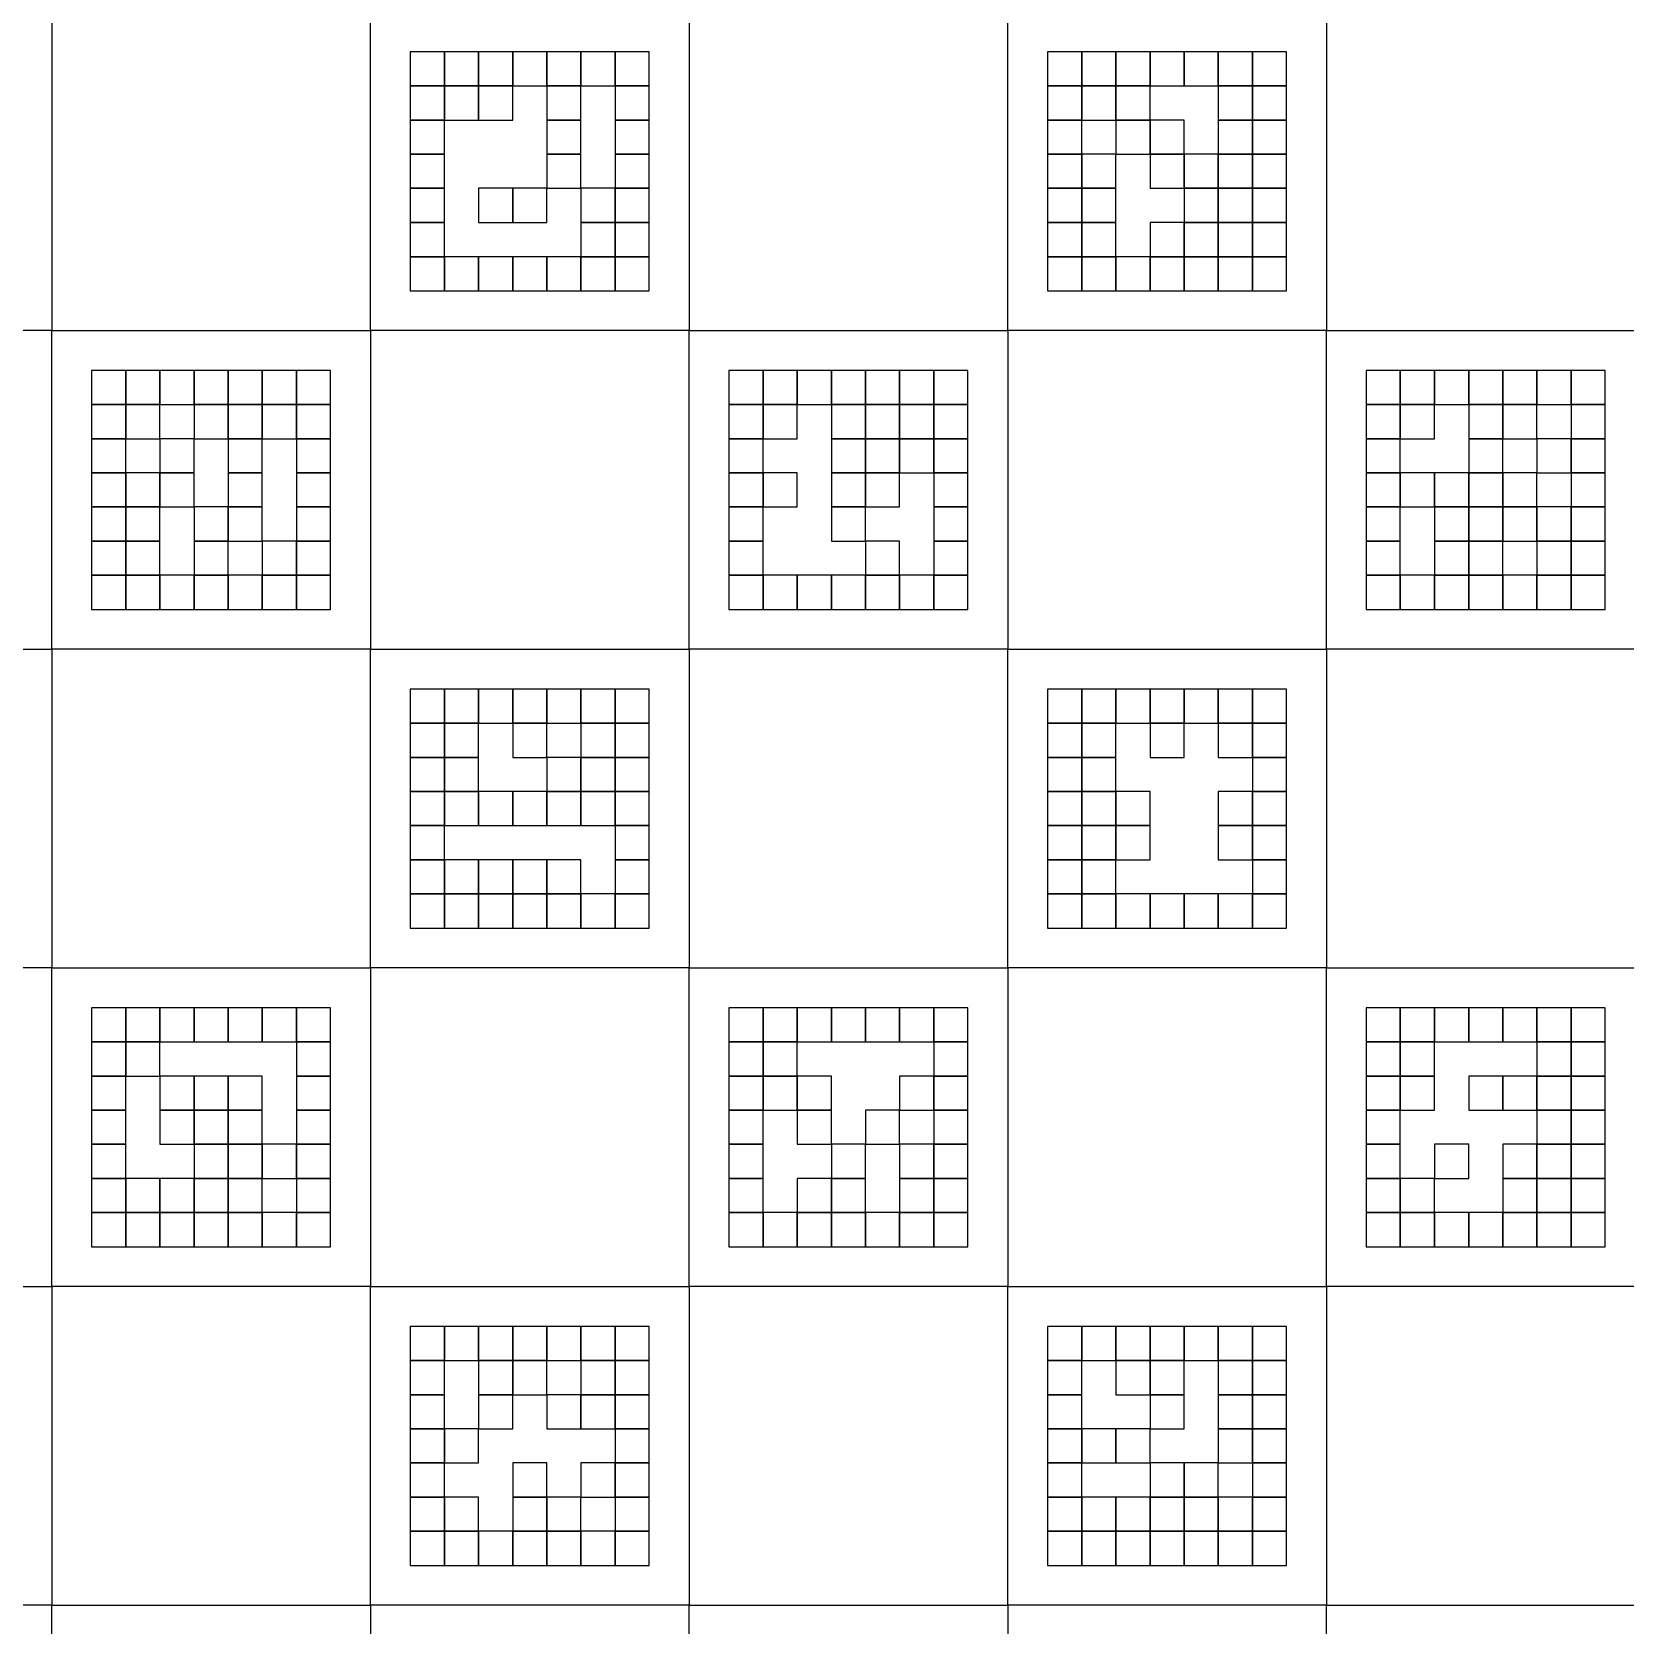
# Model space of a CAD drawing. Header units: millimetres. Extents: x 0 to 400, y 0 to 400.
# Drawn here: x 198.8 to 298.8, y 98.8 to 198.8 of the extents above; entities that cross this region are included whole.
import ezdxf

# ---------------------------------------------------------------- set-up
doc = ezdxf.new("R2010")
doc.units = ezdxf.units.MM

msp = doc.modelspace()

# ---------------------------------------------------------------- linework, layer by layer
at = {"layer": 'ENGRAVE'}
for points in [[(200, 180), (220, 180), (220, 200), (200, 200)], [(240, 180), (260, 180), (260, 200), (240, 200)], [(280, 180), (300, 180), (300, 200), (280, 200)], [(222.5, 195.36), (224.64, 195.36), (224.64, 197.5), (222.5, 197.5)], [(224.64, 195.36), (226.79, 195.36), (226.79, 197.5), (224.64, 197.5)], [(226.79, 195.36), (228.93, 195.36), (228.93, 197.5), (226.79, 197.5)], [(228.93, 195.36), (231.07, 195.36), (231.07, 197.5), (228.93, 197.5)], [(231.07, 195.36), (233.21, 195.36), (233.21, 197.5), (231.07, 197.5)], [(233.21, 195.36), (235.36, 195.36), (235.36, 197.5), (233.21, 197.5)], [(235.36, 195.36), (237.5, 195.36), (237.5, 197.5), (235.36, 197.5)], [(262.5, 195.36), (264.64, 195.36), (264.64, 197.5), (262.5, 197.5)], [(264.64, 195.36), (266.79, 195.36), (266.79, 197.5), (264.64, 197.5)], [(266.79, 195.36), (268.93, 195.36), (268.93, 197.5), (266.79, 197.5)], [(268.93, 195.36), (271.07, 195.36), (271.07, 197.5), (268.93, 197.5)], [(271.07, 195.36), (273.21, 195.36), (273.21, 197.5), (271.07, 197.5)], [(273.21, 195.36), (275.36, 195.36), (275.36, 197.5), (273.21, 197.5)], [(275.36, 195.36), (277.5, 195.36), (277.5, 197.5), (275.36, 197.5)], [(222.5, 193.21), (224.64, 193.21), (224.64, 195.36), (222.5, 195.36)], [(224.64, 193.21), (226.79, 193.21), (226.79, 195.36), (224.64, 195.36)], [(226.79, 193.21), (228.93, 193.21), (228.93, 195.36), (226.79, 195.36)], [(231.07, 193.21), (233.21, 193.21), (233.21, 195.36), (231.07, 195.36)], [(235.36, 193.21), (237.5, 193.21), (237.5, 195.36), (235.36, 195.36)], [(262.5, 193.21), (264.64, 193.21), (264.64, 195.36), (262.5, 195.36)], [(264.64, 193.21), (266.79, 193.21), (266.79, 195.36), (264.64, 195.36)], [(266.79, 193.21), (268.93, 193.21), (268.93, 195.36), (266.79, 195.36)], [(273.21, 193.21), (275.36, 193.21), (275.36, 195.36), (273.21, 195.36)], [(275.36, 193.21), (277.5, 193.21), (277.5, 195.36), (275.36, 195.36)], [(222.5, 191.07), (224.64, 191.07), (224.64, 193.21), (222.5, 193.21)], [(231.07, 191.07), (233.21, 191.07), (233.21, 193.21), (231.07, 193.21)], [(235.36, 191.07), (237.5, 191.07), (237.5, 193.21), (235.36, 193.21)], [(262.5, 191.07), (264.64, 191.07), (264.64, 193.21), (262.5, 193.21)], [(266.79, 191.07), (268.93, 191.07), (268.93, 193.21), (266.79, 193.21)], [(268.93, 191.07), (271.07, 191.07), (271.07, 193.21), (268.93, 193.21)], [(273.21, 191.07), (275.36, 191.07), (275.36, 193.21), (273.21, 193.21)], [(275.36, 191.07), (277.5, 191.07), (277.5, 193.21), (275.36, 193.21)], [(222.5, 188.93), (224.64, 188.93), (224.64, 191.07), (222.5, 191.07)], [(231.07, 188.93), (233.21, 188.93), (233.21, 191.07), (231.07, 191.07)], [(235.36, 188.93), (237.5, 188.93), (237.5, 191.07), (235.36, 191.07)], [(262.5, 188.93), (264.64, 188.93), (264.64, 191.07), (262.5, 191.07)], [(264.64, 188.93), (266.79, 188.93), (266.79, 191.07), (264.64, 191.07)], [(268.93, 188.93), (271.07, 188.93), (271.07, 191.07), (268.93, 191.07)], [(271.07, 188.93), (273.21, 188.93), (273.21, 191.07), (271.07, 191.07)], [(273.21, 188.93), (275.36, 188.93), (275.36, 191.07), (273.21, 191.07)], [(275.36, 188.93), (277.5, 188.93), (277.5, 191.07), (275.36, 191.07)], [(222.5, 186.79), (224.64, 186.79), (224.64, 188.93), (222.5, 188.93)], [(226.79, 186.79), (228.93, 186.79), (228.93, 188.93), (226.79, 188.93)], [(228.93, 186.79), (231.07, 186.79), (231.07, 188.93), (228.93, 188.93)], [(233.21, 186.79), (235.36, 186.79), (235.36, 188.93), (233.21, 188.93)], [(235.36, 186.79), (237.5, 186.79), (237.5, 188.93), (235.36, 188.93)], [(262.5, 186.79), (264.64, 186.79), (264.64, 188.93), (262.5, 188.93)], [(264.64, 186.79), (266.79, 186.79), (266.79, 188.93), (264.64, 188.93)], [(271.07, 186.79), (273.21, 186.79), (273.21, 188.93), (271.07, 188.93)], [(273.21, 186.79), (275.36, 186.79), (275.36, 188.93), (273.21, 188.93)], [(275.36, 186.79), (277.5, 186.79), (277.5, 188.93), (275.36, 188.93)], [(222.5, 184.64), (224.64, 184.64), (224.64, 186.79), (222.5, 186.79)], [(233.21, 184.64), (235.36, 184.64), (235.36, 186.79), (233.21, 186.79)], [(235.36, 184.64), (237.5, 184.64), (237.5, 186.79), (235.36, 186.79)], [(262.5, 184.64), (264.64, 184.64), (264.64, 186.79), (262.5, 186.79)], [(264.64, 184.64), (266.79, 184.64), (266.79, 186.79), (264.64, 186.79)], [(268.93, 184.64), (271.07, 184.64), (271.07, 186.79), (268.93, 186.79)], [(271.07, 184.64), (273.21, 184.64), (273.21, 186.79), (271.07, 186.79)], [(273.21, 184.64), (275.36, 184.64), (275.36, 186.79), (273.21, 186.79)], [(275.36, 184.64), (277.5, 184.64), (277.5, 186.79), (275.36, 186.79)], [(222.5, 182.5), (224.64, 182.5), (224.64, 184.64), (222.5, 184.64)], [(224.64, 182.5), (226.79, 182.5), (226.79, 184.64), (224.64, 184.64)], [(226.79, 182.5), (228.93, 182.5), (228.93, 184.64), (226.79, 184.64)], [(228.93, 182.5), (231.07, 182.5), (231.07, 184.64), (228.93, 184.64)], [(231.07, 182.5), (233.21, 182.5), (233.21, 184.64), (231.07, 184.64)], [(233.21, 182.5), (235.36, 182.5), (235.36, 184.64), (233.21, 184.64)], [(235.36, 182.5), (237.5, 182.5), (237.5, 184.64), (235.36, 184.64)], [(262.5, 182.5), (264.64, 182.5), (264.64, 184.64), (262.5, 184.64)], [(264.64, 182.5), (266.79, 182.5), (266.79, 184.64), (264.64, 184.64)], [(266.79, 182.5), (268.93, 182.5), (268.93, 184.64), (266.79, 184.64)], [(268.93, 182.5), (271.07, 182.5), (271.07, 184.64), (268.93, 184.64)], [(271.07, 182.5), (273.21, 182.5), (273.21, 184.64), (271.07, 184.64)], [(273.21, 182.5), (275.36, 182.5), (275.36, 184.64), (273.21, 184.64)], [(275.36, 182.5), (277.5, 182.5), (277.5, 184.64), (275.36, 184.64)], [(180, 160), (200, 160), (200, 180), (180, 180)], [(220, 160), (240, 160), (240, 180), (220, 180)], [(260, 160), (280, 160), (280, 180), (260, 180)], [(202.5, 175.36), (204.64, 175.36), (204.64, 177.5), (202.5, 177.5)], [(204.64, 175.36), (206.79, 175.36), (206.79, 177.5), (204.64, 177.5)], [(206.79, 175.36), (208.93, 175.36), (208.93, 177.5), (206.79, 177.5)], [(208.93, 175.36), (211.07, 175.36), (211.07, 177.5), (208.93, 177.5)], [(211.07, 175.36), (213.21, 175.36), (213.21, 177.5), (211.07, 177.5)], [(213.21, 175.36), (215.36, 175.36), (215.36, 177.5), (213.21, 177.5)], [(215.36, 175.36), (217.5, 175.36), (217.5, 177.5), (215.36, 177.5)], [(242.5, 175.36), (244.64, 175.36), (244.64, 177.5), (242.5, 177.5)], [(244.64, 175.36), (246.79, 175.36), (246.79, 177.5), (244.64, 177.5)], [(246.79, 175.36), (248.93, 175.36), (248.93, 177.5), (246.79, 177.5)], [(248.93, 175.36), (251.07, 175.36), (251.07, 177.5), (248.93, 177.5)], [(251.07, 175.36), (253.21, 175.36), (253.21, 177.5), (251.07, 177.5)], [(253.21, 175.36), (255.36, 175.36), (255.36, 177.5), (253.21, 177.5)], [(255.36, 175.36), (257.5, 175.36), (257.5, 177.5), (255.36, 177.5)], [(282.5, 175.36), (284.64, 175.36), (284.64, 177.5), (282.5, 177.5)], [(284.64, 175.36), (286.79, 175.36), (286.79, 177.5), (284.64, 177.5)], [(286.79, 175.36), (288.93, 175.36), (288.93, 177.5), (286.79, 177.5)], [(288.93, 175.36), (291.07, 175.36), (291.07, 177.5), (288.93, 177.5)], [(291.07, 175.36), (293.21, 175.36), (293.21, 177.5), (291.07, 177.5)], [(293.21, 175.36), (295.36, 175.36), (295.36, 177.5), (293.21, 177.5)], [(295.36, 175.36), (297.5, 175.36), (297.5, 177.5), (295.36, 177.5)], [(202.5, 173.21), (204.64, 173.21), (204.64, 175.36), (202.5, 175.36)], [(204.64, 173.21), (206.79, 173.21), (206.79, 175.36), (204.64, 175.36)], [(208.93, 173.21), (211.07, 173.21), (211.07, 175.36), (208.93, 175.36)], [(211.07, 173.21), (213.21, 173.21), (213.21, 175.36), (211.07, 175.36)], [(213.21, 173.21), (215.36, 173.21), (215.36, 175.36), (213.21, 175.36)], [(215.36, 173.21), (217.5, 173.21), (217.5, 175.36), (215.36, 175.36)], [(242.5, 173.21), (244.64, 173.21), (244.64, 175.36), (242.5, 175.36)], [(244.64, 173.21), (246.79, 173.21), (246.79, 175.36), (244.64, 175.36)], [(248.93, 173.21), (251.07, 173.21), (251.07, 175.36), (248.93, 175.36)], [(251.07, 173.21), (253.21, 173.21), (253.21, 175.36), (251.07, 175.36)], [(253.21, 173.21), (255.36, 173.21), (255.36, 175.36), (253.21, 175.36)], [(255.36, 173.21), (257.5, 173.21), (257.5, 175.36), (255.36, 175.36)], [(282.5, 173.21), (284.64, 173.21), (284.64, 175.36), (282.5, 175.36)], [(284.64, 173.21), (286.79, 173.21), (286.79, 175.36), (284.64, 175.36)], [(288.93, 173.21), (291.07, 173.21), (291.07, 175.36), (288.93, 175.36)], [(291.07, 173.21), (293.21, 173.21), (293.21, 175.36), (291.07, 175.36)], [(295.36, 173.21), (297.5, 173.21), (297.5, 175.36), (295.36, 175.36)], [(202.5, 171.07), (204.64, 171.07), (204.64, 173.21), (202.5, 173.21)], [(206.79, 171.07), (208.93, 171.07), (208.93, 173.21), (206.79, 173.21)], [(211.07, 171.07), (213.21, 171.07), (213.21, 173.21), (211.07, 173.21)], [(215.36, 171.07), (217.5, 171.07), (217.5, 173.21), (215.36, 173.21)], [(242.5, 171.07), (244.64, 171.07), (244.64, 173.21), (242.5, 173.21)], [(248.93, 171.07), (251.07, 171.07), (251.07, 173.21), (248.93, 173.21)], [(251.07, 171.07), (253.21, 171.07), (253.21, 173.21), (251.07, 173.21)], [(253.21, 171.07), (255.36, 171.07), (255.36, 173.21), (253.21, 173.21)], [(255.36, 171.07), (257.5, 171.07), (257.5, 173.21), (255.36, 173.21)], [(282.5, 171.07), (284.64, 171.07), (284.64, 173.21), (282.5, 173.21)], [(288.93, 171.07), (291.07, 171.07), (291.07, 173.21), (288.93, 173.21)], [(293.21, 171.07), (295.36, 171.07), (295.36, 173.21), (293.21, 173.21)], [(295.36, 171.07), (297.5, 171.07), (297.5, 173.21), (295.36, 173.21)], [(202.5, 168.93), (204.64, 168.93), (204.64, 171.07), (202.5, 171.07)], [(204.64, 168.93), (206.79, 168.93), (206.79, 171.07), (204.64, 171.07)], [(206.79, 168.93), (208.93, 168.93), (208.93, 171.07), (206.79, 171.07)], [(211.07, 168.93), (213.21, 168.93), (213.21, 171.07), (211.07, 171.07)], [(215.36, 168.93), (217.5, 168.93), (217.5, 171.07), (215.36, 171.07)], [(242.5, 168.93), (244.64, 168.93), (244.64, 171.07), (242.5, 171.07)], [(244.64, 168.93), (246.79, 168.93), (246.79, 171.07), (244.64, 171.07)], [(248.93, 168.93), (251.07, 168.93), (251.07, 171.07), (248.93, 171.07)], [(251.07, 168.93), (253.21, 168.93), (253.21, 171.07), (251.07, 171.07)], [(255.36, 168.93), (257.5, 168.93), (257.5, 171.07), (255.36, 171.07)], [(282.5, 168.93), (284.64, 168.93), (284.64, 171.07), (282.5, 171.07)], [(284.64, 168.93), (286.79, 168.93), (286.79, 171.07), (284.64, 171.07)], [(286.79, 168.93), (288.93, 168.93), (288.93, 171.07), (286.79, 171.07)], [(288.93, 168.93), (291.07, 168.93), (291.07, 171.07), (288.93, 171.07)], [(291.07, 168.93), (293.21, 168.93), (293.21, 171.07), (291.07, 171.07)], [(295.36, 168.93), (297.5, 168.93), (297.5, 171.07), (295.36, 171.07)], [(202.5, 166.79), (204.64, 166.79), (204.64, 168.93), (202.5, 168.93)], [(204.64, 166.79), (206.79, 166.79), (206.79, 168.93), (204.64, 168.93)], [(208.93, 166.79), (211.07, 166.79), (211.07, 168.93), (208.93, 168.93)], [(211.07, 166.79), (213.21, 166.79), (213.21, 168.93), (211.07, 168.93)], [(215.36, 166.79), (217.5, 166.79), (217.5, 168.93), (215.36, 168.93)], [(242.5, 166.79), (244.64, 166.79), (244.64, 168.93), (242.5, 168.93)], [(248.93, 166.79), (251.07, 166.79), (251.07, 168.93), (248.93, 168.93)], [(255.36, 166.79), (257.5, 166.79), (257.5, 168.93), (255.36, 168.93)], [(282.5, 166.79), (284.64, 166.79), (284.64, 168.93), (282.5, 168.93)], [(286.79, 166.79), (288.93, 166.79), (288.93, 168.93), (286.79, 168.93)], [(288.93, 166.79), (291.07, 166.79), (291.07, 168.93), (288.93, 168.93)], [(291.07, 166.79), (293.21, 166.79), (293.21, 168.93), (291.07, 168.93)], [(293.21, 166.79), (295.36, 166.79), (295.36, 168.93), (293.21, 168.93)], [(295.36, 166.79), (297.5, 166.79), (297.5, 168.93), (295.36, 168.93)], [(202.5, 164.64), (204.64, 164.64), (204.64, 166.79), (202.5, 166.79)], [(204.64, 164.64), (206.79, 164.64), (206.79, 166.79), (204.64, 166.79)], [(208.93, 164.64), (211.07, 164.64), (211.07, 166.79), (208.93, 166.79)], [(213.21, 164.64), (215.36, 164.64), (215.36, 166.79), (213.21, 166.79)], [(215.36, 164.64), (217.5, 164.64), (217.5, 166.79), (215.36, 166.79)], [(242.5, 164.64), (244.64, 164.64), (244.64, 166.79), (242.5, 166.79)], [(251.07, 164.64), (253.21, 164.64), (253.21, 166.79), (251.07, 166.79)], [(255.36, 164.64), (257.5, 164.64), (257.5, 166.79), (255.36, 166.79)], [(282.5, 164.64), (284.64, 164.64), (284.64, 166.79), (282.5, 166.79)], [(286.79, 164.64), (288.93, 164.64), (288.93, 166.79), (286.79, 166.79)], [(288.93, 164.64), (291.07, 164.64), (291.07, 166.79), (288.93, 166.79)], [(293.21, 164.64), (295.36, 164.64), (295.36, 166.79), (293.21, 166.79)], [(295.36, 164.64), (297.5, 164.64), (297.5, 166.79), (295.36, 166.79)], [(202.5, 162.5), (204.64, 162.5), (204.64, 164.64), (202.5, 164.64)], [(204.64, 162.5), (206.79, 162.5), (206.79, 164.64), (204.64, 164.64)], [(206.79, 162.5), (208.93, 162.5), (208.93, 164.64), (206.79, 164.64)], [(208.93, 162.5), (211.07, 162.5), (211.07, 164.64), (208.93, 164.64)], [(211.07, 162.5), (213.21, 162.5), (213.21, 164.64), (211.07, 164.64)], [(213.21, 162.5), (215.36, 162.5), (215.36, 164.64), (213.21, 164.64)], [(215.36, 162.5), (217.5, 162.5), (217.5, 164.64), (215.36, 164.64)], [(242.5, 162.5), (244.64, 162.5), (244.64, 164.64), (242.5, 164.64)], [(244.64, 162.5), (246.79, 162.5), (246.79, 164.64), (244.64, 164.64)], [(246.79, 162.5), (248.93, 162.5), (248.93, 164.64), (246.79, 164.64)], [(248.93, 162.5), (251.07, 162.5), (251.07, 164.64), (248.93, 164.64)], [(251.07, 162.5), (253.21, 162.5), (253.21, 164.64), (251.07, 164.64)], [(253.21, 162.5), (255.36, 162.5), (255.36, 164.64), (253.21, 164.64)], [(255.36, 162.5), (257.5, 162.5), (257.5, 164.64), (255.36, 164.64)], [(282.5, 162.5), (284.64, 162.5), (284.64, 164.64), (282.5, 164.64)], [(284.64, 162.5), (286.79, 162.5), (286.79, 164.64), (284.64, 164.64)], [(286.79, 162.5), (288.93, 162.5), (288.93, 164.64), (286.79, 164.64)], [(288.93, 162.5), (291.07, 162.5), (291.07, 164.64), (288.93, 164.64)], [(291.07, 162.5), (293.21, 162.5), (293.21, 164.64), (291.07, 164.64)], [(293.21, 162.5), (295.36, 162.5), (295.36, 164.64), (293.21, 164.64)], [(295.36, 162.5), (297.5, 162.5), (297.5, 164.64), (295.36, 164.64)], [(200, 140), (220, 140), (220, 160), (200, 160)], [(240, 140), (260, 140), (260, 160), (240, 160)], [(280, 140), (300, 140), (300, 160), (280, 160)], [(222.5, 155.36), (224.64, 155.36), (224.64, 157.5), (222.5, 157.5)], [(224.64, 155.36), (226.79, 155.36), (226.79, 157.5), (224.64, 157.5)], [(226.79, 155.36), (228.93, 155.36), (228.93, 157.5), (226.79, 157.5)], [(228.93, 155.36), (231.07, 155.36), (231.07, 157.5), (228.93, 157.5)], [(231.07, 155.36), (233.21, 155.36), (233.21, 157.5), (231.07, 157.5)], [(233.21, 155.36), (235.36, 155.36), (235.36, 157.5), (233.21, 157.5)], [(235.36, 155.36), (237.5, 155.36), (237.5, 157.5), (235.36, 157.5)], [(262.5, 155.36), (264.64, 155.36), (264.64, 157.5), (262.5, 157.5)], [(264.64, 155.36), (266.79, 155.36), (266.79, 157.5), (264.64, 157.5)], [(266.79, 155.36), (268.93, 155.36), (268.93, 157.5), (266.79, 157.5)], [(268.93, 155.36), (271.07, 155.36), (271.07, 157.5), (268.93, 157.5)], [(271.07, 155.36), (273.21, 155.36), (273.21, 157.5), (271.07, 157.5)], [(273.21, 155.36), (275.36, 155.36), (275.36, 157.5), (273.21, 157.5)], [(275.36, 155.36), (277.5, 155.36), (277.5, 157.5), (275.36, 157.5)], [(222.5, 153.21), (224.64, 153.21), (224.64, 155.36), (222.5, 155.36)], [(224.64, 153.21), (226.79, 153.21), (226.79, 155.36), (224.64, 155.36)], [(228.93, 153.21), (231.07, 153.21), (231.07, 155.36), (228.93, 155.36)], [(233.21, 153.21), (235.36, 153.21), (235.36, 155.36), (233.21, 155.36)], [(235.36, 153.21), (237.5, 153.21), (237.5, 155.36), (235.36, 155.36)], [(262.5, 153.21), (264.64, 153.21), (264.64, 155.36), (262.5, 155.36)], [(264.64, 153.21), (266.79, 153.21), (266.79, 155.36), (264.64, 155.36)], [(268.93, 153.21), (271.07, 153.21), (271.07, 155.36), (268.93, 155.36)], [(273.21, 153.21), (275.36, 153.21), (275.36, 155.36), (273.21, 155.36)], [(275.36, 153.21), (277.5, 153.21), (277.5, 155.36), (275.36, 155.36)], [(222.5, 151.07), (224.64, 151.07), (224.64, 153.21), (222.5, 153.21)], [(224.64, 151.07), (226.79, 151.07), (226.79, 153.21), (224.64, 153.21)], [(231.07, 151.07), (233.21, 151.07), (233.21, 153.21), (231.07, 153.21)], [(233.21, 151.07), (235.36, 151.07), (235.36, 153.21), (233.21, 153.21)], [(235.36, 151.07), (237.5, 151.07), (237.5, 153.21), (235.36, 153.21)], [(262.5, 151.07), (264.64, 151.07), (264.64, 153.21), (262.5, 153.21)], [(264.64, 151.07), (266.79, 151.07), (266.79, 153.21), (264.64, 153.21)], [(275.36, 151.07), (277.5, 151.07), (277.5, 153.21), (275.36, 153.21)], [(222.5, 148.93), (224.64, 148.93), (224.64, 151.07), (222.5, 151.07)], [(224.64, 148.93), (226.79, 148.93), (226.79, 151.07), (224.64, 151.07)], [(226.79, 148.93), (228.93, 148.93), (228.93, 151.07), (226.79, 151.07)], [(228.93, 148.93), (231.07, 148.93), (231.07, 151.07), (228.93, 151.07)], [(231.07, 148.93), (233.21, 148.93), (233.21, 151.07), (231.07, 151.07)], [(233.21, 148.93), (235.36, 148.93), (235.36, 151.07), (233.21, 151.07)], [(235.36, 148.93), (237.5, 148.93), (237.5, 151.07), (235.36, 151.07)], [(262.5, 148.93), (264.64, 148.93), (264.64, 151.07), (262.5, 151.07)], [(264.64, 148.93), (266.79, 148.93), (266.79, 151.07), (264.64, 151.07)], [(266.79, 148.93), (268.93, 148.93), (268.93, 151.07), (266.79, 151.07)], [(273.21, 148.93), (275.36, 148.93), (275.36, 151.07), (273.21, 151.07)], [(275.36, 148.93), (277.5, 148.93), (277.5, 151.07), (275.36, 151.07)], [(222.5, 146.79), (224.64, 146.79), (224.64, 148.93), (222.5, 148.93)], [(235.36, 146.79), (237.5, 146.79), (237.5, 148.93), (235.36, 148.93)], [(262.5, 146.79), (264.64, 146.79), (264.64, 148.93), (262.5, 148.93)], [(264.64, 146.79), (266.79, 146.79), (266.79, 148.93), (264.64, 148.93)], [(266.79, 146.79), (268.93, 146.79), (268.93, 148.93), (266.79, 148.93)], [(273.21, 146.79), (275.36, 146.79), (275.36, 148.93), (273.21, 148.93)], [(275.36, 146.79), (277.5, 146.79), (277.5, 148.93), (275.36, 148.93)], [(222.5, 144.64), (224.64, 144.64), (224.64, 146.79), (222.5, 146.79)], [(224.64, 144.64), (226.79, 144.64), (226.79, 146.79), (224.64, 146.79)], [(226.79, 144.64), (228.93, 144.64), (228.93, 146.79), (226.79, 146.79)], [(228.93, 144.64), (231.07, 144.64), (231.07, 146.79), (228.93, 146.79)], [(231.07, 144.64), (233.21, 144.64), (233.21, 146.79), (231.07, 146.79)], [(235.36, 144.64), (237.5, 144.64), (237.5, 146.79), (235.36, 146.79)], [(262.5, 144.64), (264.64, 144.64), (264.64, 146.79), (262.5, 146.79)], [(264.64, 144.64), (266.79, 144.64), (266.79, 146.79), (264.64, 146.79)], [(275.36, 144.64), (277.5, 144.64), (277.5, 146.79), (275.36, 146.79)], [(222.5, 142.5), (224.64, 142.5), (224.64, 144.64), (222.5, 144.64)], [(224.64, 142.5), (226.79, 142.5), (226.79, 144.64), (224.64, 144.64)], [(226.79, 142.5), (228.93, 142.5), (228.93, 144.64), (226.79, 144.64)], [(228.93, 142.5), (231.07, 142.5), (231.07, 144.64), (228.93, 144.64)], [(231.07, 142.5), (233.21, 142.5), (233.21, 144.64), (231.07, 144.64)], [(233.21, 142.5), (235.36, 142.5), (235.36, 144.64), (233.21, 144.64)], [(235.36, 142.5), (237.5, 142.5), (237.5, 144.64), (235.36, 144.64)], [(262.5, 142.5), (264.64, 142.5), (264.64, 144.64), (262.5, 144.64)], [(264.64, 142.5), (266.79, 142.5), (266.79, 144.64), (264.64, 144.64)], [(266.79, 142.5), (268.93, 142.5), (268.93, 144.64), (266.79, 144.64)], [(268.93, 142.5), (271.07, 142.5), (271.07, 144.64), (268.93, 144.64)], [(271.07, 142.5), (273.21, 142.5), (273.21, 144.64), (271.07, 144.64)], [(273.21, 142.5), (275.36, 142.5), (275.36, 144.64), (273.21, 144.64)], [(275.36, 142.5), (277.5, 142.5), (277.5, 144.64), (275.36, 144.64)], [(180, 120), (200, 120), (200, 140), (180, 140)], [(220, 120), (240, 120), (240, 140), (220, 140)], [(260, 120), (280, 120), (280, 140), (260, 140)], [(202.5, 135.36), (204.64, 135.36), (204.64, 137.5), (202.5, 137.5)], [(204.64, 135.36), (206.79, 135.36), (206.79, 137.5), (204.64, 137.5)], [(206.79, 135.36), (208.93, 135.36), (208.93, 137.5), (206.79, 137.5)], [(208.93, 135.36), (211.07, 135.36), (211.07, 137.5), (208.93, 137.5)], [(211.07, 135.36), (213.21, 135.36), (213.21, 137.5), (211.07, 137.5)], [(213.21, 135.36), (215.36, 135.36), (215.36, 137.5), (213.21, 137.5)], [(215.36, 135.36), (217.5, 135.36), (217.5, 137.5), (215.36, 137.5)], [(242.5, 135.36), (244.64, 135.36), (244.64, 137.5), (242.5, 137.5)], [(244.64, 135.36), (246.79, 135.36), (246.79, 137.5), (244.64, 137.5)], [(246.79, 135.36), (248.93, 135.36), (248.93, 137.5), (246.79, 137.5)], [(248.93, 135.36), (251.07, 135.36), (251.07, 137.5), (248.93, 137.5)], [(251.07, 135.36), (253.21, 135.36), (253.21, 137.5), (251.07, 137.5)], [(253.21, 135.36), (255.36, 135.36), (255.36, 137.5), (253.21, 137.5)], [(255.36, 135.36), (257.5, 135.36), (257.5, 137.5), (255.36, 137.5)], [(282.5, 135.36), (284.64, 135.36), (284.64, 137.5), (282.5, 137.5)], [(284.64, 135.36), (286.79, 135.36), (286.79, 137.5), (284.64, 137.5)], [(286.79, 135.36), (288.93, 135.36), (288.93, 137.5), (286.79, 137.5)], [(288.93, 135.36), (291.07, 135.36), (291.07, 137.5), (288.93, 137.5)], [(291.07, 135.36), (293.21, 135.36), (293.21, 137.5), (291.07, 137.5)], [(293.21, 135.36), (295.36, 135.36), (295.36, 137.5), (293.21, 137.5)], [(295.36, 135.36), (297.5, 135.36), (297.5, 137.5), (295.36, 137.5)], [(202.5, 133.21), (204.64, 133.21), (204.64, 135.36), (202.5, 135.36)], [(204.64, 133.21), (206.79, 133.21), (206.79, 135.36), (204.64, 135.36)], [(215.36, 133.21), (217.5, 133.21), (217.5, 135.36), (215.36, 135.36)], [(242.5, 133.21), (244.64, 133.21), (244.64, 135.36), (242.5, 135.36)], [(244.64, 133.21), (246.79, 133.21), (246.79, 135.36), (244.64, 135.36)], [(255.36, 133.21), (257.5, 133.21), (257.5, 135.36), (255.36, 135.36)], [(282.5, 133.21), (284.64, 133.21), (284.64, 135.36), (282.5, 135.36)], [(284.64, 133.21), (286.79, 133.21), (286.79, 135.36), (284.64, 135.36)], [(293.21, 133.21), (295.36, 133.21), (295.36, 135.36), (293.21, 135.36)], [(295.36, 133.21), (297.5, 133.21), (297.5, 135.36), (295.36, 135.36)], [(202.5, 131.07), (204.64, 131.07), (204.64, 133.21), (202.5, 133.21)], [(206.79, 131.07), (208.93, 131.07), (208.93, 133.21), (206.79, 133.21)], [(208.93, 131.07), (211.07, 131.07), (211.07, 133.21), (208.93, 133.21)], [(211.07, 131.07), (213.21, 131.07), (213.21, 133.21), (211.07, 133.21)], [(215.36, 131.07), (217.5, 131.07), (217.5, 133.21), (215.36, 133.21)], [(242.5, 131.07), (244.64, 131.07), (244.64, 133.21), (242.5, 133.21)], [(244.64, 131.07), (246.79, 131.07), (246.79, 133.21), (244.64, 133.21)], [(246.79, 131.07), (248.93, 131.07), (248.93, 133.21), (246.79, 133.21)], [(253.21, 131.07), (255.36, 131.07), (255.36, 133.21), (253.21, 133.21)], [(255.36, 131.07), (257.5, 131.07), (257.5, 133.21), (255.36, 133.21)], [(282.5, 131.07), (284.64, 131.07), (284.64, 133.21), (282.5, 133.21)], [(284.64, 131.07), (286.79, 131.07), (286.79, 133.21), (284.64, 133.21)], [(288.93, 131.07), (291.07, 131.07), (291.07, 133.21), (288.93, 133.21)], [(291.07, 131.07), (293.21, 131.07), (293.21, 133.21), (291.07, 133.21)], [(293.21, 131.07), (295.36, 131.07), (295.36, 133.21), (293.21, 133.21)], [(295.36, 131.07), (297.5, 131.07), (297.5, 133.21), (295.36, 133.21)], [(202.5, 128.93), (204.64, 128.93), (204.64, 131.07), (202.5, 131.07)], [(206.79, 128.93), (208.93, 128.93), (208.93, 131.07), (206.79, 131.07)], [(208.93, 128.93), (211.07, 128.93), (211.07, 131.07), (208.93, 131.07)], [(211.07, 128.93), (213.21, 128.93), (213.21, 131.07), (211.07, 131.07)], [(215.36, 128.93), (217.5, 128.93), (217.5, 131.07), (215.36, 131.07)], [(242.5, 128.93), (244.64, 128.93), (244.64, 131.07), (242.5, 131.07)], [(246.79, 128.93), (248.93, 128.93), (248.93, 131.07), (246.79, 131.07)], [(251.07, 128.93), (253.21, 128.93), (253.21, 131.07), (251.07, 131.07)], [(255.36, 128.93), (257.5, 128.93), (257.5, 131.07), (255.36, 131.07)], [(282.5, 128.93), (284.64, 128.93), (284.64, 131.07), (282.5, 131.07)], [(293.21, 128.93), (295.36, 128.93), (295.36, 131.07), (293.21, 131.07)], [(295.36, 128.93), (297.5, 128.93), (297.5, 131.07), (295.36, 131.07)], [(202.5, 126.79), (204.64, 126.79), (204.64, 128.93), (202.5, 128.93)], [(208.93, 126.79), (211.07, 126.79), (211.07, 128.93), (208.93, 128.93)], [(211.07, 126.79), (213.21, 126.79), (213.21, 128.93), (211.07, 128.93)], [(213.21, 126.79), (215.36, 126.79), (215.36, 128.93), (213.21, 128.93)], [(215.36, 126.79), (217.5, 126.79), (217.5, 128.93), (215.36, 128.93)], [(242.5, 126.79), (244.64, 126.79), (244.64, 128.93), (242.5, 128.93)], [(248.93, 126.79), (251.07, 126.79), (251.07, 128.93), (248.93, 128.93)], [(253.21, 126.79), (255.36, 126.79), (255.36, 128.93), (253.21, 128.93)], [(255.36, 126.79), (257.5, 126.79), (257.5, 128.93), (255.36, 128.93)], [(282.5, 126.79), (284.64, 126.79), (284.64, 128.93), (282.5, 128.93)], [(286.79, 126.79), (288.93, 126.79), (288.93, 128.93), (286.79, 128.93)], [(291.07, 126.79), (293.21, 126.79), (293.21, 128.93), (291.07, 128.93)], [(293.21, 126.79), (295.36, 126.79), (295.36, 128.93), (293.21, 128.93)], [(295.36, 126.79), (297.5, 126.79), (297.5, 128.93), (295.36, 128.93)], [(202.5, 124.64), (204.64, 124.64), (204.64, 126.79), (202.5, 126.79)], [(204.64, 124.64), (206.79, 124.64), (206.79, 126.79), (204.64, 126.79)], [(206.79, 124.64), (208.93, 124.64), (208.93, 126.79), (206.79, 126.79)], [(208.93, 124.64), (211.07, 124.64), (211.07, 126.79), (208.93, 126.79)], [(211.07, 124.64), (213.21, 124.64), (213.21, 126.79), (211.07, 126.79)], [(215.36, 124.64), (217.5, 124.64), (217.5, 126.79), (215.36, 126.79)], [(242.5, 124.64), (244.64, 124.64), (244.64, 126.79), (242.5, 126.79)], [(246.79, 124.64), (248.93, 124.64), (248.93, 126.79), (246.79, 126.79)], [(248.93, 124.64), (251.07, 124.64), (251.07, 126.79), (248.93, 126.79)], [(253.21, 124.64), (255.36, 124.64), (255.36, 126.79), (253.21, 126.79)], [(255.36, 124.64), (257.5, 124.64), (257.5, 126.79), (255.36, 126.79)], [(282.5, 124.64), (284.64, 124.64), (284.64, 126.79), (282.5, 126.79)], [(284.64, 124.64), (286.79, 124.64), (286.79, 126.79), (284.64, 126.79)], [(291.07, 124.64), (293.21, 124.64), (293.21, 126.79), (291.07, 126.79)], [(293.21, 124.64), (295.36, 124.64), (295.36, 126.79), (293.21, 126.79)], [(295.36, 124.64), (297.5, 124.64), (297.5, 126.79), (295.36, 126.79)], [(202.5, 122.5), (204.64, 122.5), (204.64, 124.64), (202.5, 124.64)], [(204.64, 122.5), (206.79, 122.5), (206.79, 124.64), (204.64, 124.64)], [(206.79, 122.5), (208.93, 122.5), (208.93, 124.64), (206.79, 124.64)], [(208.93, 122.5), (211.07, 122.5), (211.07, 124.64), (208.93, 124.64)], [(211.07, 122.5), (213.21, 122.5), (213.21, 124.64), (211.07, 124.64)], [(213.21, 122.5), (215.36, 122.5), (215.36, 124.64), (213.21, 124.64)], [(215.36, 122.5), (217.5, 122.5), (217.5, 124.64), (215.36, 124.64)], [(242.5, 122.5), (244.64, 122.5), (244.64, 124.64), (242.5, 124.64)], [(244.64, 122.5), (246.79, 122.5), (246.79, 124.64), (244.64, 124.64)], [(246.79, 122.5), (248.93, 122.5), (248.93, 124.64), (246.79, 124.64)], [(248.93, 122.5), (251.07, 122.5), (251.07, 124.64), (248.93, 124.64)], [(251.07, 122.5), (253.21, 122.5), (253.21, 124.64), (251.07, 124.64)], [(253.21, 122.5), (255.36, 122.5), (255.36, 124.64), (253.21, 124.64)], [(255.36, 122.5), (257.5, 122.5), (257.5, 124.64), (255.36, 124.64)], [(282.5, 122.5), (284.64, 122.5), (284.64, 124.64), (282.5, 124.64)], [(284.64, 122.5), (286.79, 122.5), (286.79, 124.64), (284.64, 124.64)], [(286.79, 122.5), (288.93, 122.5), (288.93, 124.64), (286.79, 124.64)], [(288.93, 122.5), (291.07, 122.5), (291.07, 124.64), (288.93, 124.64)], [(291.07, 122.5), (293.21, 122.5), (293.21, 124.64), (291.07, 124.64)], [(293.21, 122.5), (295.36, 122.5), (295.36, 124.64), (293.21, 124.64)], [(295.36, 122.5), (297.5, 122.5), (297.5, 124.64), (295.36, 124.64)], [(200, 100), (220, 100), (220, 120), (200, 120)], [(240, 100), (260, 100), (260, 120), (240, 120)], [(280, 100), (300, 100), (300, 120), (280, 120)], [(222.5, 115.36), (224.64, 115.36), (224.64, 117.5), (222.5, 117.5)], [(224.64, 115.36), (226.79, 115.36), (226.79, 117.5), (224.64, 117.5)], [(226.79, 115.36), (228.93, 115.36), (228.93, 117.5), (226.79, 117.5)], [(228.93, 115.36), (231.07, 115.36), (231.07, 117.5), (228.93, 117.5)], [(231.07, 115.36), (233.21, 115.36), (233.21, 117.5), (231.07, 117.5)], [(233.21, 115.36), (235.36, 115.36), (235.36, 117.5), (233.21, 117.5)], [(235.36, 115.36), (237.5, 115.36), (237.5, 117.5), (235.36, 117.5)], [(262.5, 115.36), (264.64, 115.36), (264.64, 117.5), (262.5, 117.5)], [(264.64, 115.36), (266.79, 115.36), (266.79, 117.5), (264.64, 117.5)], [(266.79, 115.36), (268.93, 115.36), (268.93, 117.5), (266.79, 117.5)], [(268.93, 115.36), (271.07, 115.36), (271.07, 117.5), (268.93, 117.5)], [(271.07, 115.36), (273.21, 115.36), (273.21, 117.5), (271.07, 117.5)], [(273.21, 115.36), (275.36, 115.36), (275.36, 117.5), (273.21, 117.5)], [(275.36, 115.36), (277.5, 115.36), (277.5, 117.5), (275.36, 117.5)], [(222.5, 113.21), (224.64, 113.21), (224.64, 115.36), (222.5, 115.36)], [(226.79, 113.21), (228.93, 113.21), (228.93, 115.36), (226.79, 115.36)], [(228.93, 113.21), (231.07, 113.21), (231.07, 115.36), (228.93, 115.36)], [(233.21, 113.21), (235.36, 113.21), (235.36, 115.36), (233.21, 115.36)], [(235.36, 113.21), (237.5, 113.21), (237.5, 115.36), (235.36, 115.36)], [(262.5, 113.21), (264.64, 113.21), (264.64, 115.36), (262.5, 115.36)], [(266.79, 113.21), (268.93, 113.21), (268.93, 115.36), (266.79, 115.36)], [(268.93, 113.21), (271.07, 113.21), (271.07, 115.36), (268.93, 115.36)], [(273.21, 113.21), (275.36, 113.21), (275.36, 115.36), (273.21, 115.36)], [(275.36, 113.21), (277.5, 113.21), (277.5, 115.36), (275.36, 115.36)], [(222.5, 111.07), (224.64, 111.07), (224.64, 113.21), (222.5, 113.21)], [(226.79, 111.07), (228.93, 111.07), (228.93, 113.21), (226.79, 113.21)], [(231.07, 111.07), (233.21, 111.07), (233.21, 113.21), (231.07, 113.21)], [(233.21, 111.07), (235.36, 111.07), (235.36, 113.21), (233.21, 113.21)], [(235.36, 111.07), (237.5, 111.07), (237.5, 113.21), (235.36, 113.21)], [(262.5, 111.07), (264.64, 111.07), (264.64, 113.21), (262.5, 113.21)], [(268.93, 111.07), (271.07, 111.07), (271.07, 113.21), (268.93, 113.21)], [(273.21, 111.07), (275.36, 111.07), (275.36, 113.21), (273.21, 113.21)], [(275.36, 111.07), (277.5, 111.07), (277.5, 113.21), (275.36, 113.21)], [(222.5, 108.93), (224.64, 108.93), (224.64, 111.07), (222.5, 111.07)], [(224.64, 108.93), (226.79, 108.93), (226.79, 111.07), (224.64, 111.07)], [(235.36, 108.93), (237.5, 108.93), (237.5, 111.07), (235.36, 111.07)], [(262.5, 108.93), (264.64, 108.93), (264.64, 111.07), (262.5, 111.07)], [(264.64, 108.93), (266.79, 108.93), (266.79, 111.07), (264.64, 111.07)], [(266.79, 108.93), (268.93, 108.93), (268.93, 111.07), (266.79, 111.07)], [(273.21, 108.93), (275.36, 108.93), (275.36, 111.07), (273.21, 111.07)], [(275.36, 108.93), (277.5, 108.93), (277.5, 111.07), (275.36, 111.07)], [(222.5, 106.79), (224.64, 106.79), (224.64, 108.93), (222.5, 108.93)], [(228.93, 106.79), (231.07, 106.79), (231.07, 108.93), (228.93, 108.93)], [(233.21, 106.79), (235.36, 106.79), (235.36, 108.93), (233.21, 108.93)], [(235.36, 106.79), (237.5, 106.79), (237.5, 108.93), (235.36, 108.93)], [(262.5, 106.79), (264.64, 106.79), (264.64, 108.93), (262.5, 108.93)], [(268.93, 106.79), (271.07, 106.79), (271.07, 108.93), (268.93, 108.93)], [(271.07, 106.79), (273.21, 106.79), (273.21, 108.93), (271.07, 108.93)], [(275.36, 106.79), (277.5, 106.79), (277.5, 108.93), (275.36, 108.93)], [(222.5, 104.64), (224.64, 104.64), (224.64, 106.79), (222.5, 106.79)], [(224.64, 104.64), (226.79, 104.64), (226.79, 106.79), (224.64, 106.79)], [(228.93, 104.64), (231.07, 104.64), (231.07, 106.79), (228.93, 106.79)], [(231.07, 104.64), (233.21, 104.64), (233.21, 106.79), (231.07, 106.79)], [(235.36, 104.64), (237.5, 104.64), (237.5, 106.79), (235.36, 106.79)], [(262.5, 104.64), (264.64, 104.64), (264.64, 106.79), (262.5, 106.79)], [(264.64, 104.64), (266.79, 104.64), (266.79, 106.79), (264.64, 106.79)], [(266.79, 104.64), (268.93, 104.64), (268.93, 106.79), (266.79, 106.79)], [(268.93, 104.64), (271.07, 104.64), (271.07, 106.79), (268.93, 106.79)], [(271.07, 104.64), (273.21, 104.64), (273.21, 106.79), (271.07, 106.79)], [(273.21, 104.64), (275.36, 104.64), (275.36, 106.79), (273.21, 106.79)], [(275.36, 104.64), (277.5, 104.64), (277.5, 106.79), (275.36, 106.79)], [(222.5, 102.5), (224.64, 102.5), (224.64, 104.64), (222.5, 104.64)], [(224.64, 102.5), (226.79, 102.5), (226.79, 104.64), (224.64, 104.64)], [(226.79, 102.5), (228.93, 102.5), (228.93, 104.64), (226.79, 104.64)], [(228.93, 102.5), (231.07, 102.5), (231.07, 104.64), (228.93, 104.64)], [(231.07, 102.5), (233.21, 102.5), (233.21, 104.64), (231.07, 104.64)], [(233.21, 102.5), (235.36, 102.5), (235.36, 104.64), (233.21, 104.64)], [(235.36, 102.5), (237.5, 102.5), (237.5, 104.64), (235.36, 104.64)], [(262.5, 102.5), (264.64, 102.5), (264.64, 104.64), (262.5, 104.64)], [(264.64, 102.5), (266.79, 102.5), (266.79, 104.64), (264.64, 104.64)], [(266.79, 102.5), (268.93, 102.5), (268.93, 104.64), (266.79, 104.64)], [(268.93, 102.5), (271.07, 102.5), (271.07, 104.64), (268.93, 104.64)], [(271.07, 102.5), (273.21, 102.5), (273.21, 104.64), (271.07, 104.64)], [(273.21, 102.5), (275.36, 102.5), (275.36, 104.64), (273.21, 104.64)], [(275.36, 102.5), (277.5, 102.5), (277.5, 104.64), (275.36, 104.64)], [(180, 80), (200, 80), (200, 100), (180, 100)], [(220, 80), (240, 80), (240, 100), (220, 100)], [(260, 80), (280, 80), (280, 100), (260, 100)]]:
    msp.add_lwpolyline(points, close=True, dxfattribs=at)

doc.saveas('drawing.dxf')
